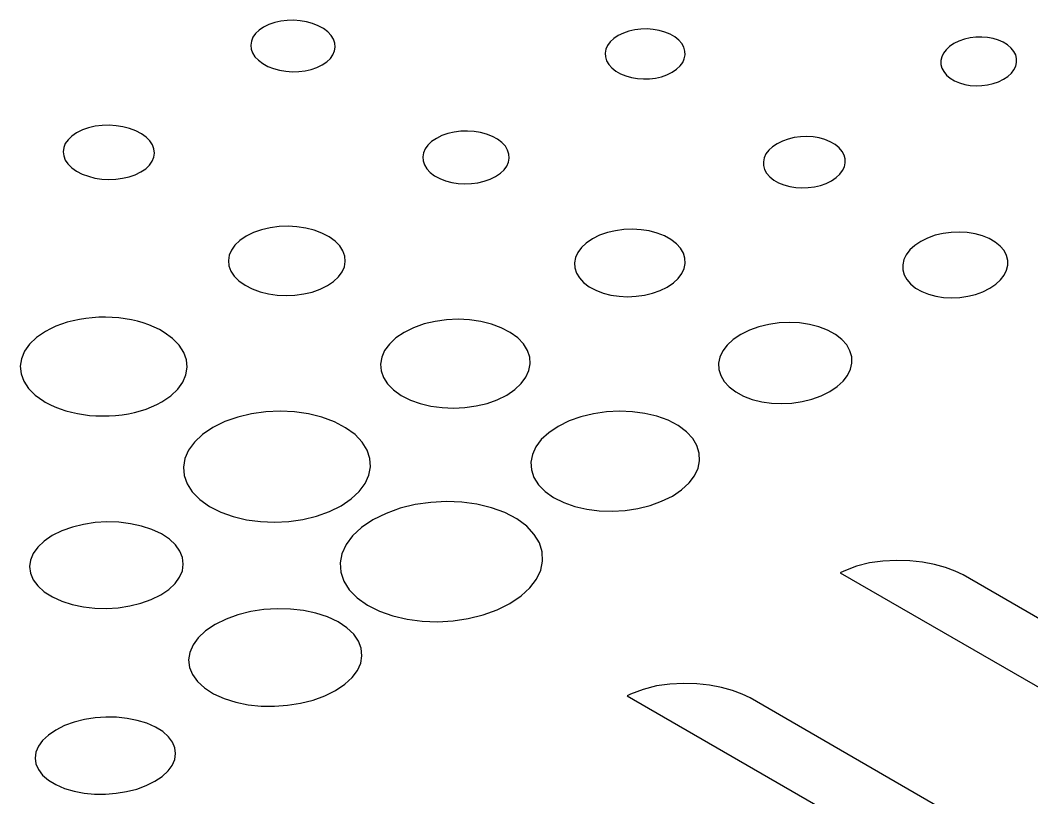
# Model space of a CAD drawing. Header units: inches. Extents: x 0.6 to 61.5, y 0.9 to 41.7.
# Drawn here: x 60.1289 to 60.3559, y 17.6977 to 17.8722 of the extents above; entities that cross this region are included whole.
import ezdxf

# ---------------------------------------------------------------- set-up
doc = ezdxf.new("R2010")
doc.units = ezdxf.units.IN
doc.header["$MEASUREMENT"] = 0
doc.layers.add('ARTWORK', color=2, linetype='Continuous')

msp = doc.modelspace()

# ---------------------------------------------------------------- linework, layer by layer
at = {"layer": 'ARTWORK'}
for p, q in [((60.18472, 17.87121), (60.18353, 17.87063)), ((60.18602, 17.87166), (60.18472, 17.87121)), ((60.1874, 17.87196), (60.18602, 17.87166)), ((60.18884, 17.87213), (60.1874, 17.87196)), ((60.19029, 17.87216), (60.18884, 17.87213)), ((60.19175, 17.87206), (60.19029, 17.87216)), ((60.19316, 17.87182), (60.19175, 17.87206)), ((60.19452, 17.87145), (60.19316, 17.87182)), ((60.19579, 17.87094), (60.19452, 17.87145)), ((60.1817, 17.86916), (60.18113, 17.86834)), ((60.1825, 17.86993), (60.1817, 17.86916)), ((60.18353, 17.87063), (60.1825, 17.86993)), ((60.19694, 17.8703), (60.19579, 17.87094)), ((60.19791, 17.86956), (60.19694, 17.8703)), ((60.19866, 17.86876), (60.19791, 17.86956)), ((60.26425, 17.86928), (60.26309, 17.86872)), ((60.2655, 17.86972), (60.26425, 17.86928)), ((60.26682, 17.87001), (60.2655, 17.86972)), ((60.26818, 17.87018), (60.26682, 17.87001)), ((60.26956, 17.87021), (60.26818, 17.87018)), ((60.27093, 17.87011), (60.26956, 17.87021)), ((60.27227, 17.86988), (60.27093, 17.87011)), ((60.27354, 17.86952), (60.27227, 17.86988)), ((60.27472, 17.86903), (60.27354, 17.86952)), ((60.27578, 17.86841), (60.27472, 17.86903)), ((60.18077, 17.86747), (60.18064, 17.86659)), ((60.18113, 17.86834), (60.18077, 17.86747)), ((60.19919, 17.86792), (60.19866, 17.86876)), ((60.19949, 17.86704), (60.19919, 17.86792)), ((60.19957, 17.86616), (60.19949, 17.86704)), ((60.2613, 17.86729), (60.26072, 17.86649)), ((60.26209, 17.86804), (60.2613, 17.86729)), ((60.26309, 17.86872), (60.26209, 17.86804)), ((60.27667, 17.8677), (60.27578, 17.86841)), ((60.27735, 17.86692), (60.27667, 17.8677)), ((60.27781, 17.8661), (60.27735, 17.86692)), ((60.33842, 17.86691), (60.33745, 17.86625)), ((60.33955, 17.86746), (60.33842, 17.86691)), ((60.34076, 17.86789), (60.33955, 17.86746)), ((60.34203, 17.86818), (60.34076, 17.86789)), ((60.34333, 17.86834), (60.34203, 17.86818)), ((60.34464, 17.86837), (60.34333, 17.86834)), ((60.34593, 17.86828), (60.34464, 17.86837)), ((60.34719, 17.86806), (60.34593, 17.86828)), ((60.34838, 17.86771), (60.34719, 17.86806)), ((60.34947, 17.86723), (60.34838, 17.86771)), ((60.35046, 17.86663), (60.34947, 17.86723)), ((60.18064, 17.86659), (60.18073, 17.8657)), ((60.18073, 17.8657), (60.18104, 17.86482)), ((60.18104, 17.86482), (60.18158, 17.86398)), ((60.1985, 17.8636), (60.19908, 17.86442)), ((60.19908, 17.86442), (60.19944, 17.86528)), ((60.19944, 17.86528), (60.19957, 17.86616)), ((60.26034, 17.86565), (60.26018, 17.86479)), ((60.26018, 17.86479), (60.26022, 17.86393)), ((60.26072, 17.86649), (60.26034, 17.86565)), ((60.27806, 17.86525), (60.27781, 17.8661)), ((60.27792, 17.86353), (60.27809, 17.86439)), ((60.27809, 17.86439), (60.27806, 17.86525)), ((60.33608, 17.86475), (60.33569, 17.86393)), ((60.33667, 17.86552), (60.33608, 17.86475)), ((60.33745, 17.86625), (60.33667, 17.86552)), ((60.35127, 17.86593), (60.35046, 17.86663)), ((60.35188, 17.86517), (60.35127, 17.86593)), ((60.35228, 17.86437), (60.35188, 17.86517)), ((60.18158, 17.86398), (60.18234, 17.86317)), ((60.18234, 17.86317), (60.18332, 17.86244)), ((60.18332, 17.86244), (60.18448, 17.86181)), ((60.1955, 17.86157), (60.19669, 17.86215)), ((60.19669, 17.86215), (60.1977, 17.86284)), ((60.1977, 17.86284), (60.1985, 17.8636)), ((60.26022, 17.86393), (60.26048, 17.86308)), ((60.26048, 17.86308), (60.26095, 17.86225)), ((60.26095, 17.86225), (60.26163, 17.86148)), ((60.27696, 17.8619), (60.27755, 17.8627)), ((60.27755, 17.8627), (60.27792, 17.86353)), ((60.33569, 17.86393), (60.33549, 17.8631)), ((60.33549, 17.8631), (60.3355, 17.86226)), ((60.3355, 17.86226), (60.33571, 17.86143)), ((60.35248, 17.86355), (60.35228, 17.86437)), ((60.35228, 17.86188), (60.35248, 17.86271)), ((60.35248, 17.86271), (60.35248, 17.86355)), ((60.18448, 17.86181), (60.18575, 17.86131)), ((60.18575, 17.86131), (60.18711, 17.86094)), ((60.18711, 17.86094), (60.18852, 17.86071)), ((60.18852, 17.86071), (60.18997, 17.86061)), ((60.18997, 17.86061), (60.19141, 17.86065)), ((60.19141, 17.86065), (60.19284, 17.86082)), ((60.19284, 17.86082), (60.19421, 17.86113)), ((60.19421, 17.86113), (60.1955, 17.86157)), ((60.26163, 17.86148), (60.26253, 17.86076)), ((60.26253, 17.86076), (60.2636, 17.86015)), ((60.2636, 17.86015), (60.26478, 17.85966)), ((60.27279, 17.85949), (60.27403, 17.85992)), ((60.27403, 17.85992), (60.27518, 17.86049)), ((60.27518, 17.86049), (60.27617, 17.86116)), ((60.27617, 17.86116), (60.27696, 17.8619)), ((60.33571, 17.86143), (60.33612, 17.86063)), ((60.33612, 17.86063), (60.33673, 17.85987)), ((60.33673, 17.85987), (60.33755, 17.85917)), ((60.35052, 17.85957), (60.3513, 17.8603)), ((60.3513, 17.8603), (60.35188, 17.86107)), ((60.35188, 17.86107), (60.35228, 17.86188)), ((60.26478, 17.85966), (60.26605, 17.85931)), ((60.26605, 17.85931), (60.26738, 17.85908)), ((60.26738, 17.85908), (60.26874, 17.85899)), ((60.26874, 17.85899), (60.27012, 17.85902)), ((60.27012, 17.85902), (60.27147, 17.85919)), ((60.27147, 17.85919), (60.27279, 17.85949)), ((60.33755, 17.85917), (60.33854, 17.85858)), ((60.33854, 17.85858), (60.33964, 17.85811)), ((60.33964, 17.85811), (60.34083, 17.85776)), ((60.34083, 17.85776), (60.34208, 17.85754)), ((60.34468, 17.85749), (60.34597, 17.85766)), ((60.34597, 17.85766), (60.34723, 17.85795)), ((60.34723, 17.85795), (60.34843, 17.85837)), ((60.34843, 17.85837), (60.34955, 17.85892)), ((60.34955, 17.85892), (60.35052, 17.85957)), ((60.34208, 17.85754), (60.34337, 17.85745)), ((60.34337, 17.85745), (60.34468, 17.85749)), ((60.14728, 17.84856), (60.14573, 17.84837)), ((60.14885, 17.8486), (60.14728, 17.84856)), ((60.15042, 17.84851), (60.14885, 17.8486)), ((60.15196, 17.84827), (60.15042, 17.84851)), ((60.14157, 17.84693), (60.14048, 17.84619)), ((60.14285, 17.84755), (60.14157, 17.84693)), ((60.14425, 17.84803), (60.14285, 17.84755)), ((60.14573, 17.84837), (60.14425, 17.84803)), ((60.15344, 17.84789), (60.15196, 17.84827)), ((60.15483, 17.84736), (60.15344, 17.84789)), ((60.1561, 17.8467), (60.15483, 17.84736)), ((60.15716, 17.84593), (60.1561, 17.8467)), ((60.22353, 17.84627), (60.22229, 17.84566)), ((60.22487, 17.84674), (60.22353, 17.84627)), ((60.2263, 17.84707), (60.22487, 17.84674)), ((60.22777, 17.84725), (60.2263, 17.84707)), ((60.22926, 17.8473), (60.22777, 17.84725)), ((60.23074, 17.84721), (60.22926, 17.8473)), ((60.23219, 17.84697), (60.23074, 17.84721)), ((60.23357, 17.8466), (60.23219, 17.84697)), ((60.23486, 17.84609), (60.23357, 17.8466)), ((60.13903, 17.8445), (60.13867, 17.84359)), ((60.13964, 17.84537), (60.13903, 17.8445)), ((60.14048, 17.84619), (60.13964, 17.84537)), ((60.15799, 17.8451), (60.15716, 17.84593)), ((60.15857, 17.84421), (60.15799, 17.8451)), ((60.15892, 17.8433), (60.15857, 17.84421)), ((60.22039, 17.84415), (60.21978, 17.8433)), ((60.22122, 17.84494), (60.22039, 17.84415)), ((60.22229, 17.84566), (60.22122, 17.84494)), ((60.23603, 17.84545), (60.23486, 17.84609)), ((60.23701, 17.8447), (60.23603, 17.84545)), ((60.23776, 17.84389), (60.23701, 17.8447)), ((60.29872, 17.84447), (60.29768, 17.84377)), ((60.29993, 17.84507), (60.29872, 17.84447)), ((60.30122, 17.84552), (60.29993, 17.84507)), ((60.30259, 17.84584), (60.30122, 17.84552)), ((60.30399, 17.84602), (60.30259, 17.84584)), ((60.30541, 17.84606), (60.30399, 17.84602)), ((60.30681, 17.84597), (60.30541, 17.84606)), ((60.30818, 17.84575), (60.30681, 17.84597)), ((60.30947, 17.84539), (60.30818, 17.84575)), ((60.31067, 17.8449), (60.30947, 17.84539)), ((60.31175, 17.84427), (60.31067, 17.8449)), ((60.31265, 17.84354), (60.31175, 17.84427)), ((60.13867, 17.84359), (60.13855, 17.84266)), ((60.13855, 17.84266), (60.13867, 17.84172)), ((60.13867, 17.84172), (60.13903, 17.8408)), ((60.1589, 17.84144), (60.15903, 17.84237)), ((60.15903, 17.84237), (60.15892, 17.8433)), ((60.21939, 17.84242), (60.21924, 17.84151)), ((60.21978, 17.8433), (60.21939, 17.84242)), ((60.23828, 17.84303), (60.23776, 17.84389)), ((60.23857, 17.84214), (60.23828, 17.84303)), ((60.23863, 17.84123), (60.23857, 17.84214)), ((60.29624, 17.84217), (60.29583, 17.84131)), ((60.29685, 17.843), (60.29624, 17.84217)), ((60.29768, 17.84377), (60.29685, 17.843)), ((60.31332, 17.84275), (60.31265, 17.84354)), ((60.31377, 17.84192), (60.31332, 17.84275)), ((60.31401, 17.84105), (60.31377, 17.84192)), ((60.13903, 17.8408), (60.13963, 17.83992)), ((60.13963, 17.83992), (60.14048, 17.83908)), ((60.15707, 17.83886), (60.15792, 17.83967)), ((60.15792, 17.83967), (60.15853, 17.84054)), ((60.15853, 17.84054), (60.1589, 17.84144)), ((60.21924, 17.84151), (60.21931, 17.8406)), ((60.21931, 17.8406), (60.21961, 17.83971)), ((60.21961, 17.83971), (60.22014, 17.83885)), ((60.23747, 17.83861), (60.23808, 17.83945)), ((60.23808, 17.83945), (60.23847, 17.84033)), ((60.23847, 17.84033), (60.23863, 17.84123)), ((60.29583, 17.84131), (60.29565, 17.84043)), ((60.29565, 17.84043), (60.29568, 17.83955)), ((60.29568, 17.83955), (60.29593, 17.83868)), ((60.31383, 17.83929), (60.31403, 17.84017)), ((60.31403, 17.84017), (60.31401, 17.84105)), ((60.14048, 17.83908), (60.14156, 17.83831)), ((60.14156, 17.83831), (60.14283, 17.83766)), ((60.14283, 17.83766), (60.14422, 17.83715)), ((60.15334, 17.83703), (60.15473, 17.83751)), ((60.15473, 17.83751), (60.15599, 17.83812)), ((60.15599, 17.83812), (60.15707, 17.83886)), ((60.22014, 17.83885), (60.2209, 17.83803)), ((60.2209, 17.83803), (60.22189, 17.83729)), ((60.22189, 17.83729), (60.22307, 17.83665)), ((60.23558, 17.83712), (60.23664, 17.83783)), ((60.23664, 17.83783), (60.23747, 17.83861)), ((60.29593, 17.83868), (60.29639, 17.83784)), ((60.29639, 17.83784), (60.29708, 17.83705)), ((60.31198, 17.83685), (60.31281, 17.83762)), ((60.31281, 17.83762), (60.31342, 17.83844)), ((60.31342, 17.83844), (60.31383, 17.83929)), ((60.14422, 17.83715), (60.14569, 17.83677)), ((60.14569, 17.83677), (60.14722, 17.83654)), ((60.14722, 17.83654), (60.14878, 17.83645)), ((60.14878, 17.83645), (60.15034, 17.8365)), ((60.15034, 17.8365), (60.15187, 17.8367)), ((60.15187, 17.8367), (60.15334, 17.83703)), ((60.22307, 17.83665), (60.22436, 17.83615)), ((60.22436, 17.83615), (60.22574, 17.83579)), ((60.22574, 17.83579), (60.22719, 17.83557)), ((60.22719, 17.83557), (60.22866, 17.83548)), ((60.22866, 17.83548), (60.23015, 17.83553)), ((60.23015, 17.83553), (60.23161, 17.83572)), ((60.23161, 17.83572), (60.23302, 17.83605)), ((60.23302, 17.83605), (60.23435, 17.83651)), ((60.23435, 17.83651), (60.23558, 17.83712)), ((60.29708, 17.83705), (60.29799, 17.83632)), ((60.29799, 17.83632), (60.29907, 17.8357)), ((60.29907, 17.8357), (60.30027, 17.83522)), ((60.30027, 17.83522), (60.30156, 17.83487)), ((60.30712, 17.8348), (60.30847, 17.83512)), ((60.30847, 17.83512), (60.30976, 17.83557)), ((60.30976, 17.83557), (60.31095, 17.83616)), ((60.31095, 17.83616), (60.31198, 17.83685)), ((60.30156, 17.83487), (60.30292, 17.83465)), ((60.30292, 17.83465), (60.30432, 17.83457)), ((60.30432, 17.83457), (60.30573, 17.83462)), ((60.30573, 17.83462), (60.30712, 17.8348)), ((60.18698, 17.82588), (60.18499, 17.82562)), ((60.189, 17.82595), (60.18698, 17.82588)), ((60.19101, 17.82584), (60.189, 17.82595)), ((60.19298, 17.82555), (60.19101, 17.82584)), ((60.17961, 17.82373), (60.1782, 17.82277)), ((60.18127, 17.82455), (60.17961, 17.82373)), ((60.18308, 17.82518), (60.18127, 17.82455)), ((60.18499, 17.82562), (60.18308, 17.82518)), ((60.19486, 17.82508), (60.19298, 17.82555)), ((60.19662, 17.82442), (60.19486, 17.82508)), ((60.19822, 17.82358), (60.19662, 17.82442)), ((60.19956, 17.82261), (60.19822, 17.82358)), ((60.25891, 17.82391), (60.2573, 17.82311)), ((60.26065, 17.82452), (60.25891, 17.82391)), ((60.26249, 17.82495), (60.26065, 17.82452)), ((60.26438, 17.8252), (60.26249, 17.82495)), ((60.2663, 17.82528), (60.26438, 17.8252)), ((60.2682, 17.82517), (60.2663, 17.82528)), ((60.27005, 17.82489), (60.2682, 17.82517)), ((60.27181, 17.82443), (60.27005, 17.82489)), ((60.27345, 17.82379), (60.27181, 17.82443)), ((60.27493, 17.82297), (60.27345, 17.82379)), ((60.3342, 17.82391), (60.33252, 17.82331)), ((60.33597, 17.82433), (60.3342, 17.82391)), ((60.33778, 17.82458), (60.33597, 17.82433)), ((60.3396, 17.82465), (60.33778, 17.82458)), ((60.3414, 17.82454), (60.3396, 17.82465)), ((60.34315, 17.82427), (60.3414, 17.82454)), ((60.3448, 17.82382), (60.34315, 17.82427)), ((60.34633, 17.8232), (60.3448, 17.82382)), ((60.17709, 17.82172), (60.17629, 17.8206)), ((60.1782, 17.82277), (60.17709, 17.82172)), ((60.20059, 17.82155), (60.19956, 17.82261)), ((60.20131, 17.82042), (60.20059, 17.82155)), ((60.25592, 17.82218), (60.25482, 17.82115)), ((60.2573, 17.82311), (60.25592, 17.82218)), ((60.27615, 17.82203), (60.27493, 17.82297)), ((60.27708, 17.821), (60.27615, 17.82203)), ((60.32961, 17.82163), (60.32852, 17.82063)), ((60.33096, 17.82254), (60.32961, 17.82163)), ((60.33252, 17.82331), (60.33096, 17.82254)), ((60.3477, 17.8224), (60.34633, 17.8232)), ((60.34882, 17.82148), (60.3477, 17.8224)), ((60.34966, 17.82047), (60.34882, 17.82148)), ((60.1758, 17.81943), (60.17562, 17.81823)), ((60.17629, 17.8206), (60.1758, 17.81943)), ((60.20172, 17.81925), (60.20131, 17.82042)), ((60.20183, 17.81807), (60.20172, 17.81925)), ((60.25402, 17.82006), (60.2535, 17.81892)), ((60.25482, 17.82115), (60.25402, 17.82006)), ((60.27772, 17.8199), (60.27708, 17.821)), ((60.27806, 17.81876), (60.27772, 17.8199)), ((60.32771, 17.81956), (60.32718, 17.81846)), ((60.32852, 17.82063), (60.32771, 17.81956)), ((60.35022, 17.81941), (60.34966, 17.82047)), ((60.35049, 17.8183), (60.35022, 17.81941)), ((60.17562, 17.81823), (60.17575, 17.81703)), ((60.17575, 17.81703), (60.17619, 17.81586)), ((60.20114, 17.81572), (60.20164, 17.81688)), ((60.20164, 17.81688), (60.20183, 17.81807)), ((60.2535, 17.81892), (60.25327, 17.81776)), ((60.25327, 17.81776), (60.25334, 17.8166)), ((60.27788, 17.81646), (60.27812, 17.81761)), ((60.27812, 17.81761), (60.27806, 17.81876)), ((60.32718, 17.81846), (60.32692, 17.81732)), ((60.32692, 17.81732), (60.32693, 17.81619)), ((60.35022, 17.81606), (60.35049, 17.81718)), ((60.35049, 17.81718), (60.35049, 17.8183)), ((60.17619, 17.81586), (60.17694, 17.81473)), ((60.17694, 17.81473), (60.178, 17.81367)), ((60.19924, 17.81357), (60.20034, 17.81461)), ((60.20034, 17.81461), (60.20114, 17.81572)), ((60.25334, 17.8166), (60.25371, 17.81545)), ((60.25371, 17.81545), (60.25437, 17.81436)), ((60.27656, 17.81424), (60.27736, 17.81533)), ((60.27736, 17.81533), (60.27788, 17.81646)), ((60.32693, 17.81619), (60.32723, 17.81508)), ((60.32723, 17.81508), (60.32781, 17.81401)), ((60.34887, 17.8139), (60.34968, 17.81496)), ((60.34968, 17.81496), (60.35022, 17.81606)), ((60.178, 17.81367), (60.17937, 17.8127)), ((60.17937, 17.8127), (60.18097, 17.81188)), ((60.1962, 17.81182), (60.19784, 17.81263)), ((60.19784, 17.81263), (60.19924, 17.81357)), ((60.25437, 17.81436), (60.25532, 17.81332)), ((60.25532, 17.81332), (60.25658, 17.81238)), ((60.25658, 17.81238), (60.25806, 17.81158)), ((60.27251, 17.81152), (60.2741, 17.81231)), ((60.2741, 17.81231), (60.27547, 17.81323)), ((60.27547, 17.81323), (60.27656, 17.81424)), ((60.32781, 17.81401), (60.32867, 17.813)), ((60.32867, 17.813), (60.32982, 17.81208)), ((60.34645, 17.81202), (60.34779, 17.81292)), ((60.34779, 17.81292), (60.34887, 17.8139)), ((60.18097, 17.81188), (60.18273, 17.81123)), ((60.18273, 17.81123), (60.1846, 17.81078)), ((60.1846, 17.81078), (60.18656, 17.8105)), ((60.18656, 17.8105), (60.18855, 17.8104)), ((60.18855, 17.8104), (60.19055, 17.81048)), ((60.19055, 17.81048), (60.19252, 17.81075)), ((60.19252, 17.81075), (60.19442, 17.81119)), ((60.19442, 17.81119), (60.1962, 17.81182)), ((60.25806, 17.81158), (60.2597, 17.81096)), ((60.2597, 17.81096), (60.26146, 17.81051)), ((60.26146, 17.81051), (60.2633, 17.81024)), ((60.2633, 17.81024), (60.26519, 17.81015)), ((60.26519, 17.81015), (60.26709, 17.81023)), ((60.26709, 17.81023), (60.26897, 17.81048)), ((60.26897, 17.81048), (60.27079, 17.81091)), ((60.27079, 17.81091), (60.27251, 17.81152)), ((60.32982, 17.81208), (60.33119, 17.8113)), ((60.33119, 17.8113), (60.33272, 17.8107)), ((60.33272, 17.8107), (60.33437, 17.81026)), ((60.33437, 17.81026), (60.33611, 17.81)), ((60.33611, 17.81), (60.3379, 17.80991)), ((60.3379, 17.80991), (60.33971, 17.80999)), ((60.33971, 17.80999), (60.3415, 17.81024)), ((60.3415, 17.81024), (60.34324, 17.81066)), ((60.34324, 17.81066), (60.3449, 17.81125)), ((60.3449, 17.81125), (60.34645, 17.81202)), ((60.14507, 17.80543), (60.14361, 17.80527)), ((60.14655, 17.80552), (60.14507, 17.80543)), ((60.14806, 17.80554), (60.14655, 17.80552)), ((60.14955, 17.80549), (60.14806, 17.80554)), ((60.15102, 17.80537), (60.14955, 17.80549)), ((60.15245, 17.80519), (60.15102, 17.80537)), ((60.1369, 17.8035), (60.13571, 17.80296)), ((60.13815, 17.80398), (60.1369, 17.8035)), ((60.13945, 17.8044), (60.13815, 17.80398)), ((60.1408, 17.80475), (60.13945, 17.8044)), ((60.14219, 17.80504), (60.1408, 17.80475)), ((60.14361, 17.80527), (60.14219, 17.80504)), ((60.15385, 17.80494), (60.15245, 17.80519)), ((60.15521, 17.80463), (60.15385, 17.80494)), ((60.15652, 17.80425), (60.15521, 17.80463)), ((60.15778, 17.80381), (60.15652, 17.80425)), ((60.15898, 17.80332), (60.15778, 17.80381)), ((60.16013, 17.80276), (60.15898, 17.80332)), ((60.21719, 17.80319), (60.21504, 17.80213)), ((60.21953, 17.80402), (60.21719, 17.80319)), ((60.222, 17.80461), (60.21953, 17.80402)), ((60.22455, 17.80496), (60.222, 17.80461)), ((60.22714, 17.80508), (60.22455, 17.80496)), ((60.22971, 17.80495), (60.22714, 17.80508)), ((60.23223, 17.8046), (60.22971, 17.80495)), ((60.23462, 17.80401), (60.23223, 17.8046)), ((60.23686, 17.80318), (60.23462, 17.80401)), ((60.23888, 17.80211), (60.23686, 17.80318)), ((60.29467, 17.80339), (60.29256, 17.80263)), ((60.29689, 17.80392), (60.29467, 17.80339)), ((60.29917, 17.80425), (60.29689, 17.80392)), ((60.30148, 17.80435), (60.29917, 17.80425)), ((60.30376, 17.80425), (60.30148, 17.80435)), ((60.30598, 17.80392), (60.30376, 17.80425)), ((60.30809, 17.80339), (60.30598, 17.80392)), ((60.31005, 17.80263), (60.30809, 17.80339)), ((60.13258, 17.801), (60.13101, 17.7995)), ((60.13459, 17.80236), (60.13258, 17.801)), ((60.13571, 17.80296), (60.13459, 17.80236)), ((60.1612, 17.80214), (60.16013, 17.80276)), ((60.16311, 17.80076), (60.1612, 17.80214)), ((60.21319, 17.80089), (60.21174, 17.79952)), ((60.21504, 17.80213), (60.21319, 17.80089)), ((60.24057, 17.80088), (60.23888, 17.80211)), ((60.24185, 17.79954), (60.24057, 17.80088)), ((60.2906, 17.80167), (60.28891, 17.80053)), ((60.29256, 17.80263), (60.2906, 17.80167)), ((60.31181, 17.80167), (60.31005, 17.80263)), ((60.31326, 17.80054), (60.31181, 17.80167)), ((60.13101, 17.7995), (60.12987, 17.7979)), ((60.16457, 17.79925), (60.16311, 17.80076)), ((60.1656, 17.79765), (60.16457, 17.79925)), ((60.21174, 17.79952), (60.21068, 17.79808)), ((60.24274, 17.7981), (60.24185, 17.79954)), ((60.28757, 17.79929), (60.28657, 17.79797)), ((60.28891, 17.80053), (60.28757, 17.79929)), ((60.31435, 17.79931), (60.31326, 17.80054)), ((60.31509, 17.798), (60.31435, 17.79931)), ((60.12987, 17.7979), (60.12917, 17.79624)), ((60.16619, 17.79599), (60.1656, 17.79765)), ((60.21002, 17.79657), (60.20976, 17.79504)), ((60.21068, 17.79808), (60.21002, 17.79657)), ((60.24324, 17.79661), (60.24274, 17.7981)), ((60.24335, 17.7951), (60.24324, 17.79661)), ((60.28592, 17.7966), (60.28562, 17.7952)), ((60.28657, 17.79797), (60.28592, 17.7966)), ((60.31548, 17.79664), (60.31509, 17.798)), ((60.31552, 17.79525), (60.31548, 17.79664)), ((60.12917, 17.79624), (60.12891, 17.79454)), ((60.12891, 17.79454), (60.1291, 17.79284)), ((60.16608, 17.79261), (60.16635, 17.7943)), ((60.16635, 17.7943), (60.16619, 17.79599)), ((60.20976, 17.79504), (60.20989, 17.79351)), ((60.24306, 17.79358), (60.24335, 17.7951)), ((60.28562, 17.7952), (60.28568, 17.7938)), ((60.31521, 17.79386), (60.31552, 17.79525)), ((60.1291, 17.79284), (60.12972, 17.79117)), ((60.16537, 17.79096), (60.16608, 17.79261)), ((60.20989, 17.79351), (60.21042, 17.79201)), ((60.21042, 17.79201), (60.21135, 17.79057)), ((60.24134, 17.79066), (60.24239, 17.79209)), ((60.24239, 17.79209), (60.24306, 17.79358)), ((60.28568, 17.7938), (60.28609, 17.79243)), ((60.28609, 17.79243), (60.28685, 17.79112)), ((60.31355, 17.79119), (60.31455, 17.7925)), ((60.31455, 17.7925), (60.31521, 17.79386)), ((60.12972, 17.79117), (60.13078, 17.78956)), ((60.13078, 17.78956), (60.13229, 17.78805)), ((60.16424, 17.78938), (60.16537, 17.79096)), ((60.21135, 17.79057), (60.21269, 17.78922)), ((60.2399, 17.78932), (60.24134, 17.79066)), ((60.28685, 17.79112), (60.28797, 17.78989)), ((60.28797, 17.78989), (60.28946, 17.78877)), ((60.31054, 17.78884), (60.31222, 17.78996)), ((60.31222, 17.78996), (60.31355, 17.79119)), ((60.13229, 17.78805), (60.13424, 17.78667)), ((60.16068, 17.78655), (60.16267, 17.7879)), ((60.16267, 17.7879), (60.16424, 17.78938)), ((60.21269, 17.78922), (60.21442, 17.78799)), ((60.21442, 17.78799), (60.21645, 17.78696)), ((60.23596, 17.78704), (60.23808, 17.78809)), ((60.23808, 17.78809), (60.2399, 17.78932)), ((60.28946, 17.78877), (60.29122, 17.78782)), ((60.29122, 17.78782), (60.29318, 17.78709)), ((60.30652, 17.78714), (60.30861, 17.78788)), ((60.30861, 17.78788), (60.31054, 17.78884)), ((60.13424, 17.78667), (60.13452, 17.78651)), ((60.13452, 17.78651), (60.13559, 17.78594)), ((60.13559, 17.78594), (60.13671, 17.78542)), ((60.13671, 17.78542), (60.1379, 17.78496)), ((60.1379, 17.78496), (60.13913, 17.78456)), ((60.15717, 17.78494), (60.1584, 17.78542)), ((60.1584, 17.78542), (60.15957, 17.78596)), ((60.15957, 17.78596), (60.16068, 17.78655)), ((60.21645, 17.78696), (60.21868, 17.78616)), ((60.21868, 17.78616), (60.22107, 17.78559)), ((60.22107, 17.78559), (60.22357, 17.78526)), ((60.22357, 17.78526), (60.22612, 17.78515)), ((60.22612, 17.78515), (60.22869, 17.78528)), ((60.22869, 17.78528), (60.23121, 17.78564)), ((60.23121, 17.78564), (60.23365, 17.78622)), ((60.23365, 17.78622), (60.23596, 17.78704)), ((60.29318, 17.78709), (60.29529, 17.78657)), ((60.29529, 17.78657), (60.2975, 17.78626)), ((60.2975, 17.78626), (60.29977, 17.78616)), ((60.29977, 17.78616), (60.30206, 17.78627)), ((60.30206, 17.78627), (60.30433, 17.7866)), ((60.30433, 17.7866), (60.30652, 17.78714)), ((60.13913, 17.78456), (60.14041, 17.78421)), ((60.14041, 17.78421), (60.14173, 17.78392)), ((60.14173, 17.78392), (60.14309, 17.78369)), ((60.14309, 17.78369), (60.14448, 17.78352)), ((60.14448, 17.78352), (60.1459, 17.78342)), ((60.1459, 17.78342), (60.14734, 17.78338)), ((60.14734, 17.78338), (60.14884, 17.7834)), ((60.14884, 17.7834), (60.15031, 17.7835)), ((60.15031, 17.7835), (60.15176, 17.78366)), ((60.15176, 17.78366), (60.15317, 17.78388)), ((60.15317, 17.78388), (60.15455, 17.78417)), ((60.15455, 17.78417), (60.15588, 17.78453)), ((60.15588, 17.78453), (60.15717, 17.78494)), ((60.17774, 17.78314), (60.17482, 17.78211)), ((60.18083, 17.78387), (60.17774, 17.78314)), ((60.18402, 17.78431), (60.18083, 17.78387)), ((60.18726, 17.78446), (60.18402, 17.78431)), ((60.19048, 17.78431), (60.18726, 17.78446)), ((60.19361, 17.78386), (60.19048, 17.78431)), ((60.19661, 17.78312), (60.19361, 17.78386)), ((60.1994, 17.78209), (60.19661, 17.78312)), ((60.25473, 17.78322), (60.25207, 17.78227)), ((60.25753, 17.7839), (60.25473, 17.78322)), ((60.26043, 17.78432), (60.25753, 17.7839)), ((60.26335, 17.78447), (60.26043, 17.78432)), ((60.26626, 17.78435), (60.26335, 17.78447)), ((60.26908, 17.78397), (60.26626, 17.78435)), ((60.27177, 17.78332), (60.26908, 17.78397)), ((60.27428, 17.78241), (60.27177, 17.78332)), ((60.17213, 17.78078), (60.16983, 17.77922)), ((60.17482, 17.78211), (60.17213, 17.78078)), ((60.20193, 17.78076), (60.1994, 17.78209)), ((60.20404, 17.77922), (60.20193, 17.78076)), ((60.24962, 17.78105), (60.2475, 17.77963)), ((60.25207, 17.78227), (60.24962, 17.78105)), ((60.27653, 17.78123), (60.27428, 17.78241)), ((60.27839, 17.77985), (60.27653, 17.78123)), ((60.16983, 17.77922), (60.16801, 17.77752)), ((60.20564, 17.77754), (60.20404, 17.77922)), ((60.2475, 17.77963), (60.24583, 17.77808)), ((60.2798, 17.77834), (60.27839, 17.77985)), ((60.28076, 17.77673), (60.2798, 17.77834)), ((60.16801, 17.77752), (60.16669, 17.77571)), ((60.20675, 17.77575), (60.20564, 17.77754)), ((60.2446, 17.77644), (60.24382, 17.77473)), ((60.24583, 17.77808), (60.2446, 17.77644)), ((60.28128, 17.77506), (60.28076, 17.77673)), ((60.16586, 17.77383), (60.16553, 17.77191)), ((60.16669, 17.77571), (60.16586, 17.77383)), ((60.20737, 17.77388), (60.20675, 17.77575)), ((60.20751, 17.77199), (60.20737, 17.77388)), ((60.24382, 17.77473), (60.24349, 17.773)), ((60.28136, 17.77335), (60.28128, 17.77506)), ((60.16553, 17.77191), (60.1657, 17.77)), ((60.20715, 17.77009), (60.20751, 17.77199)), ((60.24349, 17.773), (60.2436, 17.77127)), ((60.2802, 17.76997), (60.281, 17.77165)), ((60.281, 17.77165), (60.28136, 17.77335)), ((60.1657, 17.77), (60.16636, 17.76813)), ((60.20631, 17.76823), (60.20715, 17.77009)), ((60.2436, 17.77127), (60.24417, 17.76959)), ((60.24417, 17.76959), (60.24519, 17.76797)), ((60.27898, 17.76835), (60.2802, 17.76997)), ((60.16636, 17.76813), (60.16752, 17.76633)), ((60.20499, 17.76645), (60.20631, 17.76823)), ((60.24519, 17.76797), (60.24667, 17.76647)), ((60.27525, 17.76543), (60.27732, 17.76683)), ((60.27732, 17.76683), (60.27898, 17.76835)), ((60.16752, 17.76633), (60.16919, 17.76464)), ((60.16919, 17.76464), (60.17135, 17.76311)), ((60.20092, 17.76323), (60.20319, 17.76477)), ((60.20319, 17.76477), (60.20499, 17.76645)), ((60.24667, 17.76647), (60.2486, 17.7651)), ((60.2486, 17.7651), (60.25086, 17.76396)), ((60.27283, 17.76424), (60.27525, 17.76543)), ((60.17135, 17.76311), (60.17389, 17.76182)), ((60.19827, 17.76193), (60.20092, 17.76323)), ((60.21418, 17.76268), (60.21099, 17.76154)), ((60.21755, 17.7635), (60.21418, 17.76268)), ((60.22102, 17.764), (60.21755, 17.7635)), ((60.22453, 17.76418), (60.22102, 17.764)), ((60.22801, 17.76404), (60.22453, 17.76418)), ((60.2314, 17.76358), (60.22801, 17.76404)), ((60.23463, 17.76281), (60.2314, 17.76358)), ((60.23763, 17.76171), (60.23463, 17.76281)), ((60.25086, 17.76396), (60.25337, 17.76308)), ((60.25337, 17.76308), (60.25605, 17.76246)), ((60.25605, 17.76246), (60.25885, 17.76211)), ((60.26461, 17.76218), (60.26746, 17.76261)), ((60.26746, 17.76261), (60.27022, 17.76329)), ((60.27022, 17.76329), (60.27283, 17.76424)), ((60.17389, 17.76182), (60.17669, 17.76082)), ((60.17669, 17.76082), (60.17968, 17.76011)), ((60.17968, 17.76011), (60.1828, 17.75969)), ((60.18919, 17.75972), (60.19235, 17.76017)), ((60.19235, 17.76017), (60.19539, 17.7609)), ((60.19539, 17.7609), (60.19827, 17.76193)), ((60.20805, 17.76008), (60.20551, 17.75837)), ((60.21099, 17.76154), (60.20805, 17.76008)), ((60.24033, 17.76029), (60.23763, 17.76171)), ((60.24256, 17.75864), (60.24033, 17.76029)), ((60.25885, 17.76211), (60.26172, 17.76202)), ((60.26172, 17.76202), (60.26461, 17.76218)), ((60.14062, 17.75846), (60.13826, 17.75762)), ((60.14312, 17.75907), (60.14062, 17.75846)), ((60.14573, 17.75945), (60.14312, 17.75907)), ((60.14838, 17.75961), (60.14573, 17.75945)), ((60.15103, 17.75953), (60.14838, 17.75961)), ((60.15363, 17.75922), (60.15103, 17.75953)), ((60.15612, 17.75868), (60.15363, 17.75922)), ((60.15846, 17.75791), (60.15612, 17.75868)), ((60.16059, 17.75691), (60.15846, 17.75791)), ((60.1828, 17.75969), (60.18599, 17.75956)), ((60.18599, 17.75956), (60.18919, 17.75972)), ((60.20551, 17.75837), (60.2035, 17.75651)), ((60.24425, 17.75683), (60.24256, 17.75864)), ((60.1361, 17.75656), (60.13427, 17.75532)), ((60.13826, 17.75762), (60.1361, 17.75656)), ((60.16238, 17.75574), (60.16059, 17.75691)), ((60.16377, 17.75445), (60.16238, 17.75574)), ((60.2035, 17.75651), (60.20202, 17.75454)), ((60.24541, 17.7549), (60.24425, 17.75683)), ((60.13284, 17.75397), (60.13182, 17.75255)), ((60.13427, 17.75532), (60.13284, 17.75397)), ((60.16475, 17.75308), (60.16377, 17.75445)), ((60.20202, 17.75454), (60.20109, 17.75249)), ((60.24603, 17.7529), (60.24541, 17.7549)), ((60.13121, 17.75107), (60.13101, 17.74958)), ((60.13182, 17.75255), (60.13121, 17.75107)), ((60.16533, 17.75163), (60.16475, 17.75308)), ((60.16551, 17.75016), (60.16533, 17.75163)), ((60.20109, 17.75249), (60.20068, 17.75042)), ((60.24612, 17.75085), (60.24603, 17.7529)), ((60.32552, 17.75099), (60.32249, 17.75084)), ((60.3285, 17.75089), (60.32552, 17.75099)), ((60.13101, 17.74958), (60.13122, 17.74809)), ((60.16468, 17.74722), (60.1653, 17.74868)), ((60.1653, 17.74868), (60.16551, 17.75016)), ((60.20068, 17.75042), (60.20082, 17.74835)), ((60.24474, 17.74678), (60.24569, 17.7488)), ((60.24569, 17.7488), (60.24612, 17.75085)), ((60.31652, 17.74966), (60.31369, 17.74856)), ((60.31947, 17.75041), (60.31652, 17.74966)), ((60.32249, 17.75084), (60.31947, 17.75041)), ((60.33136, 17.75057), (60.3285, 17.75089)), ((60.33405, 17.75007), (60.33136, 17.75057)), ((60.3365, 17.7494), (60.33405, 17.75007)), ((60.33866, 17.7486), (60.3365, 17.7494)), ((60.13122, 17.74809), (60.13184, 17.74664)), ((60.13184, 17.74664), (60.13286, 17.74525)), ((60.16366, 17.74581), (60.16468, 17.74722)), ((60.20082, 17.74835), (60.2015, 17.74632)), ((60.24327, 17.74484), (60.24474, 17.74678)), ((60.31369, 17.74856), (60.31291, 17.7482)), ((60.31291, 17.7482), (60.39891, 17.69855)), ((60.34047, 17.74771), (60.33866, 17.7486)), ((60.42645, 17.69807), (60.34047, 17.74771)), ((60.13286, 17.74525), (60.13429, 17.74396)), ((60.16043, 17.74326), (60.16224, 17.74448)), ((60.16224, 17.74448), (60.16366, 17.74581)), ((60.2015, 17.74632), (60.20273, 17.74439)), ((60.20273, 17.74439), (60.20449, 17.74258)), ((60.24128, 17.74301), (60.24327, 17.74484)), ((60.13429, 17.74396), (60.13613, 17.74279)), ((60.13613, 17.74279), (60.13827, 17.74182)), ((60.15597, 17.74138), (60.1583, 17.74221)), ((60.1583, 17.74221), (60.16043, 17.74326)), ((60.20449, 17.74258), (60.20681, 17.74094)), ((60.23879, 17.74134), (60.24128, 17.74301)), ((60.13827, 17.74182), (60.1406, 17.74108)), ((60.1406, 17.74108), (60.14308, 17.74056)), ((60.14308, 17.74056), (60.14566, 17.74028)), ((60.14566, 17.74028), (60.14829, 17.74021)), ((60.14829, 17.74021), (60.15092, 17.74038)), ((60.15092, 17.74038), (60.15349, 17.74077)), ((60.15349, 17.74077), (60.15597, 17.74138)), ((60.18357, 17.73994), (60.18062, 17.7395)), ((60.18657, 17.74014), (60.18357, 17.73994)), ((60.18955, 17.74007), (60.18657, 17.74014)), ((60.19247, 17.73974), (60.18955, 17.74007)), ((60.19526, 17.73915), (60.19247, 17.73974)), ((60.20681, 17.74094), (60.20953, 17.73957)), ((60.20953, 17.73957), (60.21253, 17.73852)), ((60.23276, 17.73878), (60.2359, 17.7399)), ((60.2359, 17.7399), (60.23879, 17.74134)), ((60.17509, 17.73782), (60.17262, 17.7366)), ((60.17777, 17.73879), (60.17509, 17.73782)), ((60.18062, 17.7395), (60.17777, 17.73879)), ((60.19787, 17.7383), (60.19526, 17.73915)), ((60.20024, 17.73718), (60.19787, 17.7383)), ((60.21253, 17.73852), (60.21574, 17.73778)), ((60.21574, 17.73778), (60.21911, 17.73735)), ((60.21911, 17.73735), (60.22256, 17.73724)), ((60.22256, 17.73724), (60.22603, 17.73744)), ((60.22603, 17.73744), (60.22945, 17.73796)), ((60.22945, 17.73796), (60.23276, 17.73878)), ((60.17052, 17.73518), (60.16887, 17.73365)), ((60.17262, 17.7366), (60.17052, 17.73518)), ((60.20223, 17.73587), (60.20024, 17.73718)), ((60.20375, 17.73443), (60.20223, 17.73587)), ((60.16887, 17.73365), (60.16769, 17.73203)), ((60.20482, 17.73289), (60.20375, 17.73443)), ((60.20543, 17.73127), (60.20482, 17.73289)), ((60.16769, 17.73203), (60.16696, 17.73036)), ((60.20559, 17.72961), (60.20543, 17.73127)), ((60.16696, 17.73036), (60.1667, 17.72867)), ((60.1667, 17.72867), (60.1669, 17.72699)), ((60.2053, 17.72794), (60.20559, 17.72961)), ((60.1669, 17.72699), (60.16756, 17.72536)), ((60.20337, 17.7247), (60.20456, 17.72629)), ((60.20456, 17.72629), (60.2053, 17.72794)), ((60.16756, 17.72536), (60.16868, 17.7238)), ((60.16868, 17.7238), (60.17026, 17.72236)), ((60.20174, 17.72319), (60.20337, 17.7247)), ((60.17026, 17.72236), (60.17231, 17.72105)), ((60.19725, 17.7206), (60.19967, 17.7218)), ((60.19967, 17.7218), (60.20174, 17.72319)), ((60.26871, 17.72206), (60.26588, 17.72096)), ((60.27167, 17.72281), (60.26871, 17.72206)), ((60.27469, 17.72324), (60.27167, 17.72281)), ((60.27772, 17.7234), (60.27469, 17.72324)), ((60.2807, 17.7233), (60.27772, 17.7234)), ((60.28356, 17.72298), (60.2807, 17.7233)), ((60.28625, 17.72247), (60.28356, 17.72298)), ((60.28871, 17.72181), (60.28625, 17.72247)), ((60.29087, 17.72101), (60.28871, 17.72181)), ((60.17231, 17.72105), (60.1747, 17.71998)), ((60.1747, 17.71998), (60.17731, 17.71917)), ((60.17731, 17.71917), (60.18009, 17.71861)), ((60.19182, 17.71894), (60.19461, 17.71964)), ((60.19461, 17.71964), (60.19725, 17.7206)), ((60.26588, 17.72096), (60.2651, 17.7206)), ((60.2651, 17.7206), (60.3511, 17.67095)), ((60.29268, 17.72012), (60.29087, 17.72101)), ((60.37866, 17.67048), (60.29268, 17.72012)), ((60.18009, 17.71861), (60.18299, 17.71831)), ((60.18299, 17.71831), (60.18595, 17.71827)), ((60.18595, 17.71827), (60.18891, 17.71848)), ((60.18891, 17.71848), (60.19182, 17.71894)), ((60.14103, 17.71469), (60.13888, 17.71391)), ((60.14332, 17.71526), (60.14103, 17.71469)), ((60.1457, 17.71564), (60.14332, 17.71526)), ((60.14812, 17.71581), (60.1457, 17.71564)), ((60.15054, 17.71578), (60.14812, 17.71581)), ((60.15291, 17.71554), (60.15054, 17.71578)), ((60.15518, 17.7151), (60.15291, 17.71554)), ((60.15731, 17.71445), (60.15518, 17.7151)), ((60.13691, 17.71293), (60.13523, 17.7118)), ((60.13888, 17.71391), (60.13691, 17.71293)), ((60.15925, 17.71359), (60.15731, 17.71445)), ((60.16089, 17.71257), (60.15925, 17.71359)), ((60.16216, 17.71144), (60.16089, 17.71257)), ((60.13393, 17.71058), (60.133, 17.7093)), ((60.13523, 17.7118), (60.13393, 17.71058)), ((60.16306, 17.71023), (60.16216, 17.71144)), ((60.1636, 17.70895), (60.16306, 17.71023)), ((60.13244, 17.70798), (60.13225, 17.70665)), ((60.133, 17.7093), (60.13244, 17.70798)), ((60.16377, 17.70764), (60.1636, 17.70895)), ((60.13225, 17.70665), (60.13244, 17.70533)), ((60.16301, 17.70501), (60.16357, 17.70632)), ((60.16357, 17.70632), (60.16377, 17.70764)), ((60.13244, 17.70533), (60.133, 17.70405)), ((60.133, 17.70405), (60.13393, 17.70283)), ((60.16079, 17.70254), (60.16208, 17.70374)), ((60.16208, 17.70374), (60.16301, 17.70501)), ((60.13393, 17.70283), (60.13523, 17.7017)), ((60.13523, 17.7017), (60.1369, 17.70069)), ((60.15719, 17.70046), (60.15914, 17.70143)), ((60.15914, 17.70143), (60.16079, 17.70254)), ((60.1369, 17.70069), (60.13885, 17.69985)), ((60.13885, 17.69985), (60.14098, 17.69922)), ((60.14098, 17.69922), (60.14325, 17.69879)), ((60.14325, 17.69879), (60.14561, 17.69857)), ((60.14802, 17.69855), (60.15042, 17.69873)), ((60.15042, 17.69873), (60.15278, 17.69911)), ((60.15278, 17.69911), (60.15505, 17.69968)), ((60.15505, 17.69968), (60.15719, 17.70046)), ((60.14561, 17.69857), (60.14802, 17.69855))]:
    msp.add_line(p, q, dxfattribs=at)

doc.saveas('drawing.dxf')
